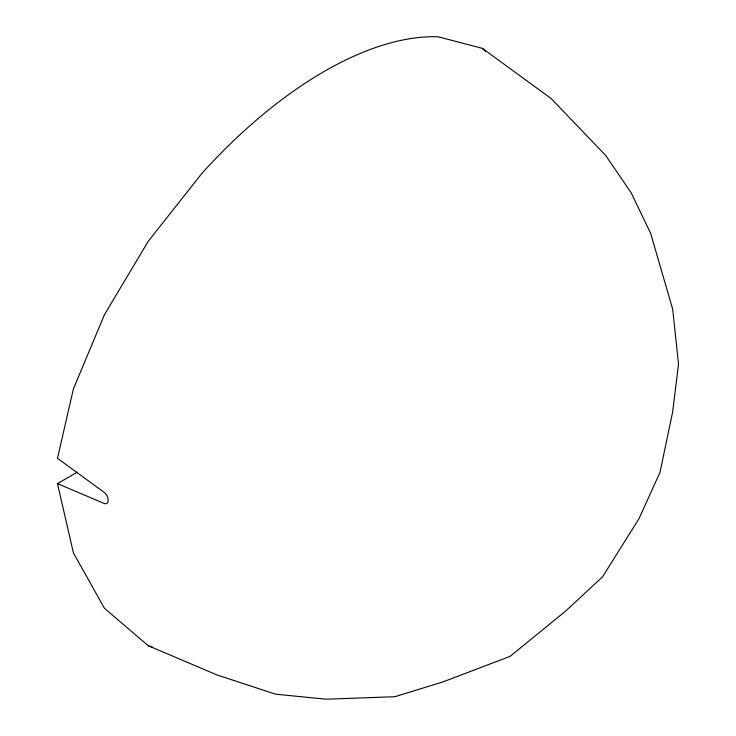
<?xml version="1.0" encoding="UTF-8"?>
<svg xmlns="http://www.w3.org/2000/svg" width="736" height="736" viewBox="0 0 736 736"><rect width="100%" height="100%" fill="white"/><g stroke="black" fill="none" stroke-linecap="round" stroke-linejoin="round"><path stroke-width="1.1" d="M57.472 483.598L104.567 503.636A6.964 4.02 60 0 0 108.22 500.25A6.964 4.02 60 0 0 104.567 492.66L57.472 458.298L73.434 388.829L104.402 314.787L148.276 241.242L202.06 173.19A336.49 167.256 -53.9 0 1 438.288 36.809L482.356 48.355L551.071 98.477L605.627 155.388L631.111 192.676L650.661 233.395L672.667 309.092L678.528 363.869L672.667 411.875L660.008 472.282L639.078 518.54L602.545 576.858L565.496 611.22L510.048 656.374L443.219 681.812L394.938 696.716L326.168 699.2L275.632 694.195L216.991 674.958L148.276 645.73L104.402 608.221L73.434 552.92L57.472 483.598L77.363 472.116M148.276 645.73L152.582 647.11M482.356 48.355L485.64 51.538"/></g></svg>
